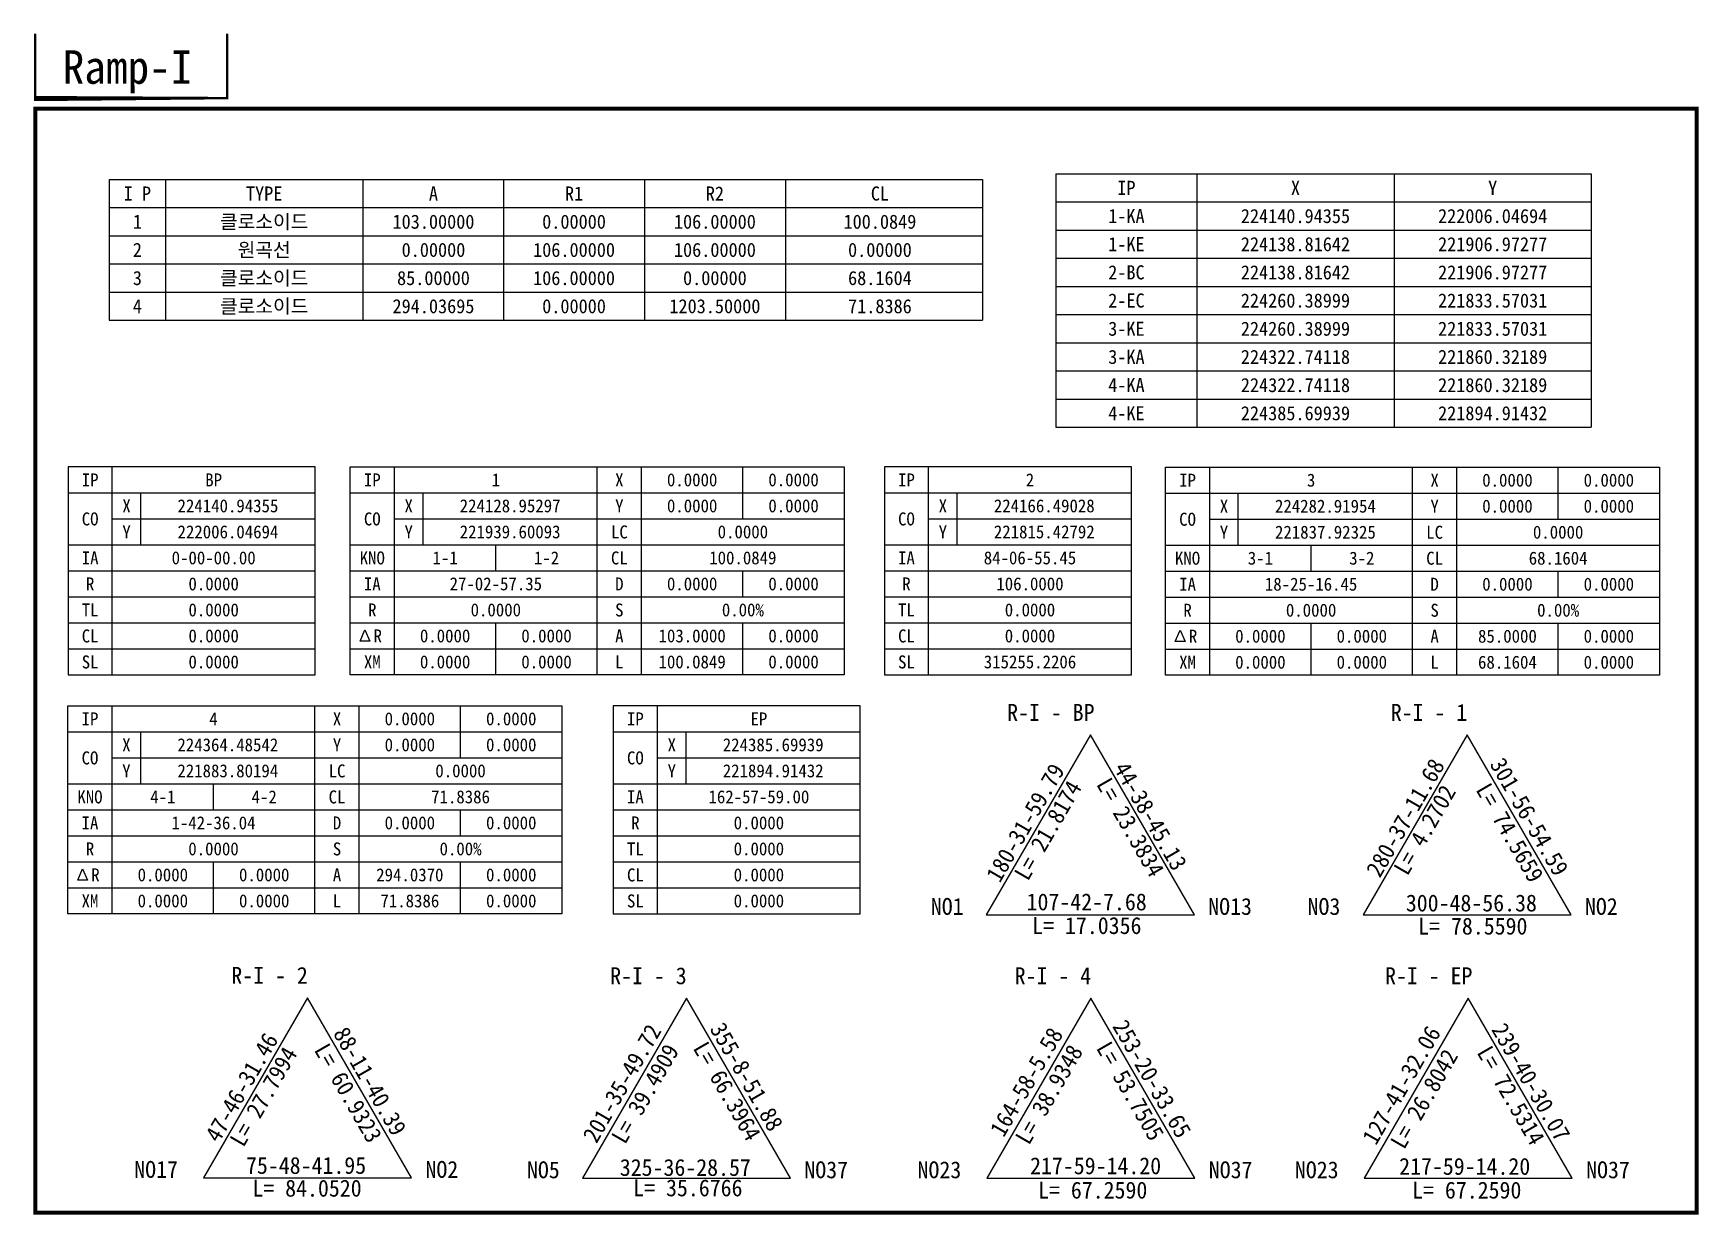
# Model space of a CAD drawing. Header units: metres. Extents: x 221037 to 222463, y 221326 to 222234.
# Drawn here: x 221037 to 221677, y 221780 to 222234 of the extents above; entities that cross this region are included whole.
import ezdxf
from ezdxf.enums import TextEntityAlignment as Align

# ---------------------------------------------------------------- set-up
doc = ezdxf.new("R2010")
doc.units = ezdxf.units.M
for name, color, linetype in [('CA-ALGN-TBSM', 2, 'Continuous'), ('CA-TABL-LIN1', 4, 'Continuous'), ('CA-TABL-LIN2', 1, 'Continuous'), ('CA-TABL-TEX2', 3, 'Continuous'), ('CV-SURV-LINE', 2, 'Continuous'), ('CV-SURV-TEXT', 3, 'Continuous'), ('CZ-LIN1', 7, 'Continuous'), ('CZ-TEX1', 6, 'Continuous')]:
    doc.layers.add(name, color=color, linetype=linetype)
doc.styles.add('GHS', font='DotumChe.ttf')
doc.styles.add('GTXT', font='DotumChe.ttf')
doc.styles.add('Han_Romanstyle', font='DotumChe.ttf')
doc.styles.add('돋움체', font='DotumChe.ttf')

# ---------------------------------------------------------------- blocks, each defined once
blk = doc.blocks.new('CACTCRV')
at = {"layer": 'CA-TABL-LIN1'}
blk.add_line((-15.25, -20), (-15.25, 20), dxfattribs=at)
blk.add_lwpolyline([(-23.75, -20), (23.75, -20), (23.75, 20), (-23.75, 20)], close=True, dxfattribs=at)
at = {"layer": 'CA-TABL-LIN2'}
for p, q in [((-23.75, 15), (23.75, 15)), ((-9.75, 5), (-9.75, 15)), ((-15.25, 10), (23.75, 10)), ((-23.75, 5), (23.75, 5)), ((-23.75, 0), (23.75, 0)), ((-23.75, -5), (23.75, -5)), ((-23.75, -10), (23.75, -10)), ((-23.75, -15), (23.75, -15))]:
    blk.add_line(p, q, dxfattribs=at)
at = {"layer": 'CA-TABL-TEX2', "style": 'GTXT'}
for s, p in [('IP', (-19.5, 17.5)), ('X', (-12.5, 12.5)), ('CO', (-19.5, 10)), ('Y', (-12.5, 7.5)), ('IA', (-19.5, 2.5)), ('R', (-19.5, -2.5)), ('TL', (-19.5, -7.5)), ('CL', (-19.5, -12.5)), ('SL', (-19.5, -17.5))]:
    blk.add_text(s, height=2.5, dxfattribs=at).set_placement(p, align=Align.MIDDLE_CENTER)
at = {"layer": 'CA-TABL-TEX2', "style": 'GTXT', "flags": 4}
for tag, p in [('IPNO', (4.249999359919457, 17.50000162638025)), ('COX', (7, 12.5)), ('COY', (7, 7.5)), ('IA', (4.25, 2.5)), ('R', (4.25, -2.5)), ('TL', (4.25, -7.5)), ('CL', (4.25, -12.5)), ('SL', (4.25, -17.5))]:
    blk.add_attdef(tag, text='', height=2.5, dxfattribs=at).set_placement(p, align=Align.MIDDLE)
blk = doc.blocks.new('CACTSPR')
at = {"layer": 'CA-TABL-LIN1'}
for p, q in [((0, -20), (0, 20)), ((8.5, -20), (8.5, 20))]:
    blk.add_line(p, q, dxfattribs=at)
blk.add_lwpolyline([(47.4999999999709, -20), (-47.5, -20), (-47.5, 20), (47.4999999999709, 20)], close=True, dxfattribs=at)
blk.add_lwpolyline([(-39, -20), (-39, 20)], dxfattribs=at)
at = {"layer": 'CA-TABL-LIN2'}
for p, q in [((28, 10), (28, 20)), ((-47.5, 15), (47.4999999999709, 15)), ((-33.5, 5), (-33.5, 15)), ((-39, 10), (47.5, 10)), ((-47.5, 5), (47.4999999999709, 5)), ((-19.5, 0), (-19.5, 5)), ((-47.5, 0), (47.4999999999709, 0)), ((28, -5), (28, 0)), ((-47.5, -5), (47.4999999999709, -5)), ((-47.5, -10), (47.4999999999709, -10)), ((-19.5, -20), (-19.5, -10)), ((28, -20), (28, -10)), ((-47.5, -15), (47.4999999999709, -15))]:
    blk.add_line(p, q, dxfattribs=at)
at = {"layer": 'CA-TABL-TEX2'}
blk.add_lwpolyline([(-44.67101316927119, -11.30628069797876), (-43.72807519867274, -13.49389222546324), (-45.61395113986964, -13.49389222546324)], close=True, dxfattribs=at)
at = {"layer": 'CA-TABL-TEX2', "style": 'GTXT'}
for s, p in [('IP', (-43.25, 17.5)), ('X', (4.25, 17.5)), ('X', (-36.25, 12.5)), ('Y', (4.25, 12.5)), ('CO', (-43.25, 10)), ('Y', (-36.25, 7.5)), ('LC', (4.25, 7.5)), ('KNO', (-43.25, 2.5)), ('CL', (4.25, 2.5)), ('IA', (-43.25, -2.5)), ('D', (4.25, -2.5)), ('R', (-43.25, -7.5)), ('S', (4.25, -7.5)), ('A', (4.25, -12.5)), ('XM', (-43.25, -17.5)), ('L', (4.25, -17.5))]:
    blk.add_text(s, height=2.5, dxfattribs=at).set_placement(p, align=Align.MIDDLE_CENTER)
blk.add_text('R', height=2.5, dxfattribs=at).set_placement((-42.19743679772364, -12.48919197084615), align=Align.MIDDLE)
at = {"layer": 'CA-TABL-TEX2', "style": 'GTXT', "flags": 4}
for tag, p in [('IPNO', (-19.50000064008054, 17.50000162638025)), ('X1', (18.25, 17.5)), ('X2', (37.75, 17.5)), ('COX', (-16.75, 12.5)), ('Y1', (18.25, 12.5)), ('Y2', (37.75, 12.5)), ('COY', (-16.75, 7.5)), ('LC', (28, 7.5)), ('KNO1', (-29.25000064008054, 2.500001626380254)), ('KNO2', (-9.750000640080543, 2.500001626380254)), ('CL', (28, 2.5)), ('IA', (-19.50000064008054, -2.499998373619746)), ('D1', (18.25, -2.5)), ('D2', (37.75, -2.5)), ('R', (-19.50000064008054, -7.499998373619746)), ('S', (28, -7.5)), ('DR1', (-29.25000064008054, -12.49999837361975)), ('DR2', (-9.750000640080543, -12.49999837361975)), ('A1', (18.25, -12.5)), ('A2', (37.75, -12.5)), ('XM1', (-29.25000064008054, -17.49999837361975)), ('XM2', (-9.750000640080543, -17.49999837361975)), ('SL1', (18.25, -17.5)), ('SL2', (37.75, -17.5))]:
    blk.add_attdef(tag, text='', height=2.5, dxfattribs=at).set_placement(p, align=Align.MIDDLE)

msp = doc.modelspace()

# ---------------------------------------------------------------- linework, layer by layer
at = {"layer": 'CA-TABL-LIN1', "linetype": 'Continuous'}
for p, q in [((221065.9109856467, 222177.9066419932), (221401.74431898, 222177.9066419932)), ((221065.9109856467, 222177.9066419932), (221065.9109856467, 222123.7399753265)), ((221087.5776523134, 222177.9066419932), (221087.5776523134, 222167.0733086599)), ((221163.4109856467, 222177.9066419932), (221163.4109856467, 222167.0733086599)), ((221217.5776523134, 222177.9066419932), (221217.5776523134, 222167.0733086599)), ((221217.5776523134, 222177.9066419932), (221217.5776523134, 222167.0733086598)), ((221271.7443189801, 222177.9066419932), (221271.7443189801, 222167.0733086599)), ((221325.9109856467, 222177.9066419932), (221325.9109856467, 222167.0733086599)), ((221401.74431898, 222177.9066419932), (221401.74431898, 222167.0733086599)), ((221429.9918378859, 222180.0874957758), (221635.8251712192, 222180.0874957758)), ((221429.9918378859, 222180.0874957758), (221429.9918378859, 222082.5874957757)), ((221484.1585045526, 222180.0874957758), (221484.1585045526, 222169.2541624425)), ((221559.9918378859, 222180.0874957758), (221559.9918378859, 222169.2541624425)), ((221635.8251712192, 222180.0874957758), (221635.8251712192, 222169.2541624425)), ((221429.9918378859, 222169.2541624425), (221484.1585045526, 222169.2541624425)), ((221484.1585045526, 222169.2541624425), (221559.9918378859, 222169.2541624425)), ((221484.1585045526, 222169.2541624425), (221484.1585045526, 222158.4208291091)), ((221559.9918378859, 222169.2541624425), (221635.8251712192, 222169.2541624425)), ((221559.9918378859, 222169.2541624425), (221559.9918378859, 222158.4208291091)), ((221635.8251712192, 222169.2541624425), (221635.8251712192, 222158.4208291091)), ((221065.9109856467, 222167.0733086599), (221087.5776523134, 222167.0733086599)), ((221087.5776523134, 222167.0733086599), (221163.4109856467, 222167.0733086599)), ((221087.5776523134, 222167.0733086599), (221087.5776523134, 222156.2399753265)), ((221163.4109856467, 222167.0733086599), (221239.24431898, 222167.0733086599)), ((221163.4109856467, 222167.0733086599), (221163.4109856467, 222156.2399753265)), ((221217.5776523134, 222167.0733086599), (221271.7443189801, 222167.0733086599)), ((221217.5776523134, 222167.0733086599), (221217.5776523134, 222156.2399753265)), ((221271.7443189801, 222167.0733086599), (221325.9109856467, 222167.0733086599)), ((221271.7443189801, 222167.0733086599), (221271.7443189801, 222156.2399753265)), ((221325.9109856468, 222167.0733086599), (221401.74431898, 222167.0733086599)), ((221325.9109856467, 222167.0733086599), (221325.9109856467, 222156.2399753265)), ((221401.74431898, 222167.0733086599), (221401.74431898, 222156.2399753265)), ((221065.9109856467, 222156.2399753265), (221087.5776523134, 222156.2399753265)), ((221087.5776523134, 222156.2399753265), (221163.4109856467, 222156.2399753265)), ((221087.5776523134, 222156.2399753265), (221087.5776523134, 222145.4066419932)), ((221163.4109856467, 222156.2399753265), (221239.24431898, 222156.2399753265)), ((221163.4109856467, 222156.2399753265), (221163.4109856467, 222145.4066419932)), ((221217.5776523134, 222156.2399753265), (221271.7443189801, 222156.2399753265)), ((221217.5776523134, 222156.2399753265), (221217.5776523134, 222145.4066419932)), ((221271.7443189801, 222156.2399753265), (221325.9109856467, 222156.2399753265)), ((221271.7443189801, 222156.2399753265), (221271.7443189801, 222145.4066419932)), ((221325.9109856468, 222156.2399753265), (221401.74431898, 222156.2399753265)), ((221325.9109856467, 222156.2399753265), (221325.9109856467, 222145.4066419932)), ((221401.74431898, 222156.2399753265), (221401.74431898, 222145.4066419932)), ((221429.9918378859, 222158.4208291091), (221484.1585045526, 222158.4208291091)), ((221484.1585045526, 222158.4208291091), (221559.9918378859, 222158.4208291091)), ((221484.1585045526, 222158.4208291091), (221484.1585045526, 222147.5874957758)), ((221559.9918378859, 222158.4208291091), (221635.8251712192, 222158.4208291091)), ((221559.9918378859, 222158.4208291091), (221559.9918378859, 222147.5874957758)), ((221635.8251712192, 222158.4208291091), (221635.8251712192, 222147.5874957758)), ((221065.9109856467, 222145.4066419932), (221087.5776523134, 222145.4066419932)), ((221087.5776523134, 222145.4066419932), (221163.4109856467, 222145.4066419932)), ((221087.5776523134, 222145.4066419932), (221087.5776523134, 222134.5733086599)), ((221163.4109856467, 222145.4066419932), (221239.24431898, 222145.4066419932)), ((221163.4109856467, 222145.4066419932), (221163.4109856467, 222134.5733086599)), ((221217.5776523134, 222145.4066419932), (221271.7443189801, 222145.4066419932)), ((221217.5776523134, 222145.4066419932), (221217.5776523134, 222134.5733086599)), ((221271.7443189801, 222145.4066419932), (221325.9109856467, 222145.4066419932)), ((221271.7443189801, 222145.4066419932), (221271.7443189801, 222134.5733086599)), ((221325.9109856467, 222145.4066419932), (221401.74431898, 222145.4066419932)), ((221325.9109856467, 222145.4066419932), (221325.9109856467, 222134.5733086599)), ((221401.74431898, 222145.4066419932), (221401.74431898, 222134.5733086599)), ((221429.9918378859, 222147.5874957758), (221484.1585045526, 222147.5874957758)), ((221484.1585045526, 222147.5874957758), (221559.9918378859, 222147.5874957758)), ((221484.1585045526, 222147.5874957758), (221484.1585045526, 222125.9208291091)), ((221559.9918378859, 222147.5874957758), (221635.8251712192, 222147.5874957758)), ((221559.9918378859, 222147.5874957758), (221559.9918378859, 222125.9208291092)), ((221635.8251712192, 222147.5874957758), (221635.8251712192, 222125.9208291091)), ((221429.991837886, 222136.7541624425), (221484.1585045526, 222136.7541624425)), ((221484.1585045526, 222136.7541624425), (221559.991837886, 222136.7541624425)), ((221559.991837886, 222136.7541624425), (221635.8251712192, 222136.7541624425)), ((221065.9109856467, 222134.5733086599), (221087.5776523134, 222134.5733086599)), ((221087.5776523134, 222134.5733086599), (221163.4109856467, 222134.5733086599)), ((221087.5776523134, 222134.5733086599), (221087.5776523134, 222123.7399753265)), ((221163.4109856467, 222134.5733086599), (221239.24431898, 222134.5733086599)), ((221163.4109856467, 222134.5733086599), (221163.4109856467, 222123.7399753265)), ((221217.5776523134, 222134.5733086599), (221271.7443189801, 222134.5733086599)), ((221217.5776523134, 222134.5733086599), (221217.5776523134, 222123.7399753265)), ((221271.7443189801, 222134.5733086599), (221325.9109856467, 222134.5733086599)), ((221271.7443189801, 222134.5733086599), (221271.7443189801, 222123.7399753265)), ((221325.9109856467, 222134.5733086599), (221401.74431898, 222134.5733086599)), ((221325.9109856467, 222134.5733086599), (221325.9109856467, 222123.7399753265)), ((221401.74431898, 222134.5733086599), (221401.74431898, 222123.7399753265)), ((221065.9109856467, 222123.7399753265), (221087.5776523134, 222123.7399753265)), ((221087.5776523134, 222123.7399753265), (221163.4109856467, 222123.7399753265)), ((221163.4109856467, 222123.7399753265), (221239.24431898, 222123.7399753265)), ((221217.5776523134, 222123.7399753265), (221271.7443189801, 222123.7399753265)), ((221271.7443189801, 222123.7399753265), (221325.9109856467, 222123.7399753265)), ((221325.9109856468, 222123.7399753266), (221401.74431898, 222123.7399753265)), ((221429.991837886, 222125.9208291091), (221484.1585045526, 222125.9208291091)), ((221484.1585045526, 222125.9208291091), (221559.991837886, 222125.9208291091)), ((221484.1585045526, 222125.9208291091), (221484.1585045526, 222115.0874957758)), ((221559.991837886, 222125.9208291091), (221635.8251712193, 222125.9208291091)), ((221559.991837886, 222125.9208291091), (221559.991837886, 222115.0874957758)), ((221635.8251712193, 222125.9208291091), (221635.8251712193, 222115.0874957758)), ((221429.991837886, 222115.0874957758), (221484.1585045526, 222115.0874957758)), ((221484.1585045526, 222115.0874957758), (221559.991837886, 222115.0874957758)), ((221484.1585045526, 222115.0874957758), (221484.1585045526, 222104.2541624425)), ((221559.991837886, 222115.0874957758), (221635.8251712193, 222115.0874957758)), ((221559.991837886, 222115.0874957758), (221559.991837886, 222104.2541624425)), ((221635.8251712193, 222115.0874957758), (221635.8251712193, 222104.2541624425)), ((221429.991837886, 222104.2541624425), (221484.1585045526, 222104.2541624425)), ((221484.1585045526, 222104.2541624425), (221559.991837886, 222104.2541624425)), ((221484.1585045526, 222104.2541624425), (221484.1585045526, 222093.4208291091)), ((221559.991837886, 222104.2541624425), (221635.8251712193, 222104.2541624425)), ((221559.991837886, 222104.2541624425), (221559.991837886, 222093.4208291091)), ((221635.8251712193, 222104.2541624425), (221635.8251712193, 222093.4208291091)), ((221429.991837886, 222093.4208291091), (221484.1585045526, 222093.4208291091)), ((221484.1585045526, 222093.4208291091), (221484.1585045526, 222082.5874957758)), ((221484.1585045526, 222093.4208291091), (221559.991837886, 222093.4208291091)), ((221559.991837886, 222093.4208291091), (221559.9918378859, 222082.5874957758)), ((221559.991837886, 222093.4208291091), (221635.8251712193, 222093.4208291091)), ((221635.8251712192, 222093.4208291091), (221635.8251712192, 222082.5874957758)), ((221429.9918378859, 222082.5874957758), (221484.1585045526, 222082.5874957758)), ((221484.1585045526, 222082.5874957758), (221559.9918378859, 222082.5874957758)), ((221559.9918378859, 222082.5874957758), (221635.8251712192, 222082.5874957758))]:
    msp.add_line(p, q, dxfattribs=at)
at = {"layer": 'CV-SURV-LINE'}
for points in [[(221443.2010730761, 221964.3806026081), (221403.2012330761, 221895.0968797441), (221483.2009130761, 221895.0968797441)], [(221588.0674381246, 221964.3806026081), (221548.0675981246, 221895.0968797441), (221628.0672781246, 221895.0968797441)], [(221142.1972247045, 221863.256374037), (221102.1973847045, 221793.972651173), (221182.1970647045, 221793.972651173)], [(221287.8932943665, 221863.1065353876), (221247.8934543665, 221793.8228125236), (221327.8931343664, 221793.8228125236)], [(221443.4205255418, 221863.1065353876), (221403.4206855418, 221793.8228125236), (221483.4203655418, 221793.8228125236)], [(221588.5259832515, 221863.1065353876), (221548.5261432515, 221793.8228125236), (221628.5258232515, 221793.8228125236)]]:
    msp.add_lwpolyline(points, close=True, dxfattribs=at)
at = {"layer": 'CZ-LIN1'}
for points, const_width in [([(221111.3045521436, 222209.1786112942), (221111.3045521433, 222233.6407493894), (221037.4683621112, 222233.6407493882), (221037.4683621116, 222209.1786112931)], 0.8999999999999999), ([(221037.4683621116, 222205.1096248507), (221676.3873962418, 222205.1096248507), (221676.3873962418, 221780.5652678493), (221037.4683621116, 221780.5652678493)], 1.5)]:
    msp.add_lwpolyline(points, close=True, dxfattribs=dict(at, const_width=const_width))

# ---------------------------------------------------------------- block references
at = {"layer": 'CA-ALGN-TBSM'}
ref = msp.add_blockref('CACTCRV', (221097.5749884438, 222027.3547699518), dxfattribs=dict(at, xscale=2, yscale=2, zscale=2))
ref.add_attrib('IPNO', 'BP', dxfattribs={"layer": 'CA-TABL-TEX2', "height": 5, "style": 'GTXT'}).set_placement((221106.0749871636, 222062.3547732045), align=Align.MIDDLE)
ref.add_attrib('COX', '224140.94355', dxfattribs={"layer": 'CA-TABL-TEX2', "height": 5, "style": 'GTXT'}).set_placement((221111.5749884438, 222052.3547699518), align=Align.MIDDLE)
ref.add_attrib('COY', '222006.04694', dxfattribs={"layer": 'CA-TABL-TEX2', "height": 5, "style": 'GTXT'}).set_placement((221111.5749884438, 222042.3547699518), align=Align.MIDDLE)
ref.add_attrib('IA', '0-00-00.00', dxfattribs={"layer": 'CA-TABL-TEX2', "height": 5, "style": 'GTXT'}).set_placement((221106.0749884438, 222032.3547699518), align=Align.MIDDLE)
ref.add_attrib('R', '0.0000', dxfattribs={"layer": 'CA-TABL-TEX2', "height": 5, "style": 'GTXT'}).set_placement((221106.0749884438, 222022.3547699518), align=Align.MIDDLE)
ref.add_attrib('TL', '0.0000', dxfattribs={"layer": 'CA-TABL-TEX2', "height": 5, "style": 'GTXT'}).set_placement((221106.0749884438, 222012.3547699518), align=Align.MIDDLE)
ref.add_attrib('CL', '0.0000', dxfattribs={"layer": 'CA-TABL-TEX2', "height": 5, "style": 'GTXT'}).set_placement((221106.0749884438, 222002.3547699518), align=Align.MIDDLE)
ref.add_attrib('SL', '0.0000', dxfattribs={"layer": 'CA-TABL-TEX2', "height": 5, "style": 'GTXT'}).set_placement((221106.0749884438, 221992.3547699518), align=Align.MIDDLE)
ref = msp.add_blockref('CACTSPR', (221253.577722635, 222027.3547699518), dxfattribs=dict(at, xscale=2, yscale=2, zscale=2))
ref.add_attrib('IPNO', '1', dxfattribs={"layer": 'CA-TABL-TEX2', "height": 5, "style": 'GTXT'}).set_placement((221214.5777213548, 222062.3547732045), align=Align.MIDDLE)
ref.add_attrib('COX', '224128.95297', dxfattribs={"layer": 'CA-TABL-TEX2', "height": 5, "style": 'GTXT'}).set_placement((221220.077722635, 222052.3547699518), align=Align.MIDDLE)
ref.add_attrib('COY', '221939.60093', dxfattribs={"layer": 'CA-TABL-TEX2', "height": 5, "style": 'GTXT'}).set_placement((221220.077722635, 222042.3547699518), align=Align.MIDDLE)
ref.add_attrib('KNO1', '1-1', dxfattribs={"layer": 'CA-TABL-TEX2', "height": 5, "style": 'GTXT'}).set_placement((221195.0777213548, 222032.3547732045), align=Align.MIDDLE)
ref.add_attrib('KNO2', '1-2', dxfattribs={"layer": 'CA-TABL-TEX2', "height": 5, "style": 'GTXT'}).set_placement((221234.0777213548, 222032.3547732045), align=Align.MIDDLE)
ref.add_attrib('IA', '27-02-57.35', dxfattribs={"layer": 'CA-TABL-TEX2', "height": 5, "style": 'GTXT'}).set_placement((221214.5777213548, 222022.3547732045), align=Align.MIDDLE)
ref.add_attrib('R', '0.0000', dxfattribs={"layer": 'CA-TABL-TEX2', "height": 5, "style": 'GTXT'}).set_placement((221214.5777213548, 222012.3547732045), align=Align.MIDDLE)
ref.add_attrib('DR1', '0.0000', dxfattribs={"layer": 'CA-TABL-TEX2', "height": 5, "style": 'GTXT'}).set_placement((221195.0777213548, 222002.3547732045), align=Align.MIDDLE)
ref.add_attrib('DR2', '0.0000', dxfattribs={"layer": 'CA-TABL-TEX2', "height": 5, "style": 'GTXT'}).set_placement((221234.0777213548, 222002.3547732045), align=Align.MIDDLE)
ref.add_attrib('XM1', '0.0000', dxfattribs={"layer": 'CA-TABL-TEX2', "height": 5, "style": 'GTXT'}).set_placement((221195.0777213548, 221992.3547732045), align=Align.MIDDLE)
ref.add_attrib('XM2', '0.0000', dxfattribs={"layer": 'CA-TABL-TEX2', "height": 5, "style": 'GTXT'}).set_placement((221234.0777213548, 221992.3547732045), align=Align.MIDDLE)
ref.add_attrib('X1', '0.0000', dxfattribs={"layer": 'CA-TABL-TEX2', "height": 5, "style": 'GTXT'}).set_placement((221290.077722635, 222062.3547699518), align=Align.MIDDLE)
ref.add_attrib('X2', '0.0000', dxfattribs={"layer": 'CA-TABL-TEX2', "height": 5, "style": 'GTXT'}).set_placement((221329.077722635, 222062.3547699518), align=Align.MIDDLE)
ref.add_attrib('Y1', '0.0000', dxfattribs={"layer": 'CA-TABL-TEX2', "height": 5, "style": 'GTXT'}).set_placement((221290.077722635, 222052.3547699518), align=Align.MIDDLE)
ref.add_attrib('Y2', '0.0000', dxfattribs={"layer": 'CA-TABL-TEX2', "height": 5, "style": 'GTXT'}).set_placement((221329.077722635, 222052.3547699518), align=Align.MIDDLE)
ref.add_attrib('LC', '0.0000', dxfattribs={"layer": 'CA-TABL-TEX2', "height": 5, "style": 'GTXT'}).set_placement((221309.577722635, 222042.3547699518), align=Align.MIDDLE)
ref.add_attrib('CL', '100.0849', dxfattribs={"layer": 'CA-TABL-TEX2', "height": 5, "style": 'GTXT'}).set_placement((221309.577722635, 222032.3547699518), align=Align.MIDDLE)
ref.add_attrib('D1', '0.0000', dxfattribs={"layer": 'CA-TABL-TEX2', "height": 5, "style": 'GTXT'}).set_placement((221290.077722635, 222022.3547699518), align=Align.MIDDLE)
ref.add_attrib('D2', '0.0000', dxfattribs={"layer": 'CA-TABL-TEX2', "height": 5, "style": 'GTXT'}).set_placement((221329.077722635, 222022.3547699518), align=Align.MIDDLE)
ref.add_attrib('S', '0.00%', dxfattribs={"layer": 'CA-TABL-TEX2', "height": 5, "style": 'GTXT'}).set_placement((221309.577722635, 222012.3547699518), align=Align.MIDDLE)
ref.add_attrib('A1', '103.0000', dxfattribs={"layer": 'CA-TABL-TEX2', "height": 5, "style": 'GTXT'}).set_placement((221290.077722635, 222002.3547699518), align=Align.MIDDLE)
ref.add_attrib('A2', '0.0000', dxfattribs={"layer": 'CA-TABL-TEX2', "height": 5, "style": 'GTXT'}).set_placement((221329.077722635, 222002.3547699518), align=Align.MIDDLE)
ref.add_attrib('SL1', '100.0849', dxfattribs={"layer": 'CA-TABL-TEX2', "height": 5, "style": 'GTXT'}).set_placement((221290.077722635, 221992.3547699518), align=Align.MIDDLE)
ref.add_attrib('SL2', '0.0000', dxfattribs={"layer": 'CA-TABL-TEX2', "height": 5, "style": 'GTXT'}).set_placement((221329.077722635, 221992.3547699518), align=Align.MIDDLE)
ref = msp.add_blockref('CACTCRV', (221411.4851766654, 222027.3547699518), dxfattribs=dict(at, xscale=2, yscale=2, zscale=2))
ref.add_attrib('IPNO', '2', dxfattribs={"layer": 'CA-TABL-TEX2', "height": 5, "style": 'GTXT'}).set_placement((221419.9851753852, 222062.3547732045), align=Align.MIDDLE)
ref.add_attrib('COX', '224166.49028', dxfattribs={"layer": 'CA-TABL-TEX2', "height": 5, "style": 'GTXT'}).set_placement((221425.4851766654, 222052.3547699518), align=Align.MIDDLE)
ref.add_attrib('COY', '221815.42792', dxfattribs={"layer": 'CA-TABL-TEX2', "height": 5, "style": 'GTXT'}).set_placement((221425.4851766654, 222042.3547699518), align=Align.MIDDLE)
ref.add_attrib('IA', '84-06-55.45', dxfattribs={"layer": 'CA-TABL-TEX2', "height": 5, "style": 'GTXT'}).set_placement((221419.9851766654, 222032.3547699518), align=Align.MIDDLE)
ref.add_attrib('R', '106.0000', dxfattribs={"layer": 'CA-TABL-TEX2', "height": 5, "style": 'GTXT'}).set_placement((221419.9851766654, 222022.3547699518), align=Align.MIDDLE)
ref.add_attrib('TL', '0.0000', dxfattribs={"layer": 'CA-TABL-TEX2', "height": 5, "style": 'GTXT'}).set_placement((221419.9851766654, 222012.3547699518), align=Align.MIDDLE)
ref.add_attrib('CL', '0.0000', dxfattribs={"layer": 'CA-TABL-TEX2', "height": 5, "style": 'GTXT'}).set_placement((221419.9851766654, 222002.3547699518), align=Align.MIDDLE)
ref.add_attrib('SL', '315255.2206', dxfattribs={"layer": 'CA-TABL-TEX2', "height": 5, "style": 'GTXT'}).set_placement((221419.9851766654, 221992.3547699518), align=Align.MIDDLE)
ref = msp.add_blockref('CACTSPR', (221567.0907282205, 222027.2364897969), dxfattribs=dict(at, xscale=2, yscale=2, zscale=2))
ref.add_attrib('IPNO', '3', dxfattribs={"layer": 'CA-TABL-TEX2', "height": 5, "style": 'GTXT'}).set_placement((221528.0907269404, 222062.2364930496), align=Align.MIDDLE)
ref.add_attrib('COX', '224282.91954', dxfattribs={"layer": 'CA-TABL-TEX2', "height": 5, "style": 'GTXT'}).set_placement((221533.5907282205, 222052.2364897969), align=Align.MIDDLE)
ref.add_attrib('COY', '221837.92325', dxfattribs={"layer": 'CA-TABL-TEX2', "height": 5, "style": 'GTXT'}).set_placement((221533.5907282205, 222042.2364897969), align=Align.MIDDLE)
ref.add_attrib('KNO1', '3-1', dxfattribs={"layer": 'CA-TABL-TEX2', "height": 5, "style": 'GTXT'}).set_placement((221508.5907269404, 222032.2364930496), align=Align.MIDDLE)
ref.add_attrib('KNO2', '3-2', dxfattribs={"layer": 'CA-TABL-TEX2', "height": 5, "style": 'GTXT'}).set_placement((221547.5907269404, 222032.2364930496), align=Align.MIDDLE)
ref.add_attrib('IA', '18-25-16.45', dxfattribs={"layer": 'CA-TABL-TEX2', "height": 5, "style": 'GTXT'}).set_placement((221528.0907269404, 222022.2364930496), align=Align.MIDDLE)
ref.add_attrib('R', '0.0000', dxfattribs={"layer": 'CA-TABL-TEX2', "height": 5, "style": 'GTXT'}).set_placement((221528.0907269404, 222012.2364930496), align=Align.MIDDLE)
ref.add_attrib('DR1', '0.0000', dxfattribs={"layer": 'CA-TABL-TEX2', "height": 5, "style": 'GTXT'}).set_placement((221508.5907269404, 222002.2364930496), align=Align.MIDDLE)
ref.add_attrib('DR2', '0.0000', dxfattribs={"layer": 'CA-TABL-TEX2', "height": 5, "style": 'GTXT'}).set_placement((221547.5907269404, 222002.2364930496), align=Align.MIDDLE)
ref.add_attrib('XM1', '0.0000', dxfattribs={"layer": 'CA-TABL-TEX2', "height": 5, "style": 'GTXT'}).set_placement((221508.5907269404, 221992.2364930496), align=Align.MIDDLE)
ref.add_attrib('XM2', '0.0000', dxfattribs={"layer": 'CA-TABL-TEX2', "height": 5, "style": 'GTXT'}).set_placement((221547.5907269404, 221992.2364930496), align=Align.MIDDLE)
ref.add_attrib('X1', '0.0000', dxfattribs={"layer": 'CA-TABL-TEX2', "height": 5, "style": 'GTXT'}).set_placement((221603.5907282205, 222062.2364897969), align=Align.MIDDLE)
ref.add_attrib('X2', '0.0000', dxfattribs={"layer": 'CA-TABL-TEX2', "height": 5, "style": 'GTXT'}).set_placement((221642.5907282205, 222062.2364897969), align=Align.MIDDLE)
ref.add_attrib('Y1', '0.0000', dxfattribs={"layer": 'CA-TABL-TEX2', "height": 5, "style": 'GTXT'}).set_placement((221603.5907282205, 222052.2364897969), align=Align.MIDDLE)
ref.add_attrib('Y2', '0.0000', dxfattribs={"layer": 'CA-TABL-TEX2', "height": 5, "style": 'GTXT'}).set_placement((221642.5907282205, 222052.2364897969), align=Align.MIDDLE)
ref.add_attrib('LC', '0.0000', dxfattribs={"layer": 'CA-TABL-TEX2', "height": 5, "style": 'GTXT'}).set_placement((221623.0907282205, 222042.2364897969), align=Align.MIDDLE)
ref.add_attrib('CL', '68.1604', dxfattribs={"layer": 'CA-TABL-TEX2', "height": 5, "style": 'GTXT'}).set_placement((221623.0907282205, 222032.2364897969), align=Align.MIDDLE)
ref.add_attrib('D1', '0.0000', dxfattribs={"layer": 'CA-TABL-TEX2', "height": 5, "style": 'GTXT'}).set_placement((221603.5907282205, 222022.2364897969), align=Align.MIDDLE)
ref.add_attrib('D2', '0.0000', dxfattribs={"layer": 'CA-TABL-TEX2', "height": 5, "style": 'GTXT'}).set_placement((221642.5907282205, 222022.2364897969), align=Align.MIDDLE)
ref.add_attrib('S', '0.00%', dxfattribs={"layer": 'CA-TABL-TEX2', "height": 5, "style": 'GTXT'}).set_placement((221623.0907282205, 222012.2364897969), align=Align.MIDDLE)
ref.add_attrib('A1', '85.0000', dxfattribs={"layer": 'CA-TABL-TEX2', "height": 5, "style": 'GTXT'}).set_placement((221603.5907282205, 222002.2364897969), align=Align.MIDDLE)
ref.add_attrib('A2', '0.0000', dxfattribs={"layer": 'CA-TABL-TEX2', "height": 5, "style": 'GTXT'}).set_placement((221642.5907282205, 222002.2364897969), align=Align.MIDDLE)
ref.add_attrib('SL1', '68.1604', dxfattribs={"layer": 'CA-TABL-TEX2', "height": 5, "style": 'GTXT'}).set_placement((221603.5907282205, 221992.2364897969), align=Align.MIDDLE)
ref.add_attrib('SL2', '0.0000', dxfattribs={"layer": 'CA-TABL-TEX2', "height": 5, "style": 'GTXT'}).set_placement((221642.5907282205, 221992.2364897969), align=Align.MIDDLE)
ref = msp.add_blockref('CACTSPR', (221145.0167873082, 221935.4618567525), dxfattribs=dict(at, xscale=2, yscale=2, zscale=2))
ref.add_attrib('IPNO', '4', dxfattribs={"layer": 'CA-TABL-TEX2', "height": 5, "style": 'GTXT'}).set_placement((221106.016786028, 221970.4618600053), align=Align.MIDDLE)
ref.add_attrib('COX', '224364.48542', dxfattribs={"layer": 'CA-TABL-TEX2', "height": 5, "style": 'GTXT'}).set_placement((221111.5167873082, 221960.4618567525), align=Align.MIDDLE)
ref.add_attrib('COY', '221883.80194', dxfattribs={"layer": 'CA-TABL-TEX2', "height": 5, "style": 'GTXT'}).set_placement((221111.5167873082, 221950.4618567525), align=Align.MIDDLE)
ref.add_attrib('KNO1', '4-1', dxfattribs={"layer": 'CA-TABL-TEX2', "height": 5, "style": 'GTXT'}).set_placement((221086.516786028, 221940.4618600053), align=Align.MIDDLE)
ref.add_attrib('KNO2', '4-2', dxfattribs={"layer": 'CA-TABL-TEX2', "height": 5, "style": 'GTXT'}).set_placement((221125.516786028, 221940.4618600053), align=Align.MIDDLE)
ref.add_attrib('IA', '1-42-36.04', dxfattribs={"layer": 'CA-TABL-TEX2', "height": 5, "style": 'GTXT'}).set_placement((221106.016786028, 221930.4618600053), align=Align.MIDDLE)
ref.add_attrib('R', '0.0000', dxfattribs={"layer": 'CA-TABL-TEX2', "height": 5, "style": 'GTXT'}).set_placement((221106.016786028, 221920.4618600053), align=Align.MIDDLE)
ref.add_attrib('DR1', '0.0000', dxfattribs={"layer": 'CA-TABL-TEX2', "height": 5, "style": 'GTXT'}).set_placement((221086.516786028, 221910.4618600053), align=Align.MIDDLE)
ref.add_attrib('DR2', '0.0000', dxfattribs={"layer": 'CA-TABL-TEX2', "height": 5, "style": 'GTXT'}).set_placement((221125.516786028, 221910.4618600053), align=Align.MIDDLE)
ref.add_attrib('XM1', '0.0000', dxfattribs={"layer": 'CA-TABL-TEX2', "height": 5, "style": 'GTXT'}).set_placement((221086.516786028, 221900.4618600053), align=Align.MIDDLE)
ref.add_attrib('XM2', '0.0000', dxfattribs={"layer": 'CA-TABL-TEX2', "height": 5, "style": 'GTXT'}).set_placement((221125.516786028, 221900.4618600053), align=Align.MIDDLE)
ref.add_attrib('X1', '0.0000', dxfattribs={"layer": 'CA-TABL-TEX2', "height": 5, "style": 'GTXT'}).set_placement((221181.5167873082, 221970.4618567525), align=Align.MIDDLE)
ref.add_attrib('X2', '0.0000', dxfattribs={"layer": 'CA-TABL-TEX2', "height": 5, "style": 'GTXT'}).set_placement((221220.5167873082, 221970.4618567525), align=Align.MIDDLE)
ref.add_attrib('Y1', '0.0000', dxfattribs={"layer": 'CA-TABL-TEX2', "height": 5, "style": 'GTXT'}).set_placement((221181.5167873082, 221960.4618567525), align=Align.MIDDLE)
ref.add_attrib('Y2', '0.0000', dxfattribs={"layer": 'CA-TABL-TEX2', "height": 5, "style": 'GTXT'}).set_placement((221220.5167873082, 221960.4618567525), align=Align.MIDDLE)
ref.add_attrib('LC', '0.0000', dxfattribs={"layer": 'CA-TABL-TEX2', "height": 5, "style": 'GTXT'}).set_placement((221201.0167873082, 221950.4618567525), align=Align.MIDDLE)
ref.add_attrib('CL', '71.8386', dxfattribs={"layer": 'CA-TABL-TEX2', "height": 5, "style": 'GTXT'}).set_placement((221201.0167873082, 221940.4618567525), align=Align.MIDDLE)
ref.add_attrib('D1', '0.0000', dxfattribs={"layer": 'CA-TABL-TEX2', "height": 5, "style": 'GTXT'}).set_placement((221181.5167873082, 221930.4618567525), align=Align.MIDDLE)
ref.add_attrib('D2', '0.0000', dxfattribs={"layer": 'CA-TABL-TEX2', "height": 5, "style": 'GTXT'}).set_placement((221220.5167873082, 221930.4618567525), align=Align.MIDDLE)
ref.add_attrib('S', '0.00%', dxfattribs={"layer": 'CA-TABL-TEX2', "height": 5, "style": 'GTXT'}).set_placement((221201.0167873082, 221920.4618567525), align=Align.MIDDLE)
ref.add_attrib('A1', '294.0370', dxfattribs={"layer": 'CA-TABL-TEX2', "height": 5, "style": 'GTXT'}).set_placement((221181.5167873082, 221910.4618567525), align=Align.MIDDLE)
ref.add_attrib('A2', '0.0000', dxfattribs={"layer": 'CA-TABL-TEX2', "height": 5, "style": 'GTXT'}).set_placement((221220.5167873082, 221910.4618567525), align=Align.MIDDLE)
ref.add_attrib('SL1', '71.8386', dxfattribs={"layer": 'CA-TABL-TEX2', "height": 5, "style": 'GTXT'}).set_placement((221181.5167873082, 221900.4618567525), align=Align.MIDDLE)
ref.add_attrib('SL2', '0.0000', dxfattribs={"layer": 'CA-TABL-TEX2', "height": 5, "style": 'GTXT'}).set_placement((221220.5167873082, 221900.4618567525), align=Align.MIDDLE)
ref = msp.add_blockref('CACTCRV', (221307.2433828319, 221935.4618567525), dxfattribs=dict(at, xscale=2, yscale=2, zscale=2))
ref.add_attrib('IPNO', 'EP', dxfattribs={"layer": 'CA-TABL-TEX2', "height": 5, "style": 'GTXT'}).set_placement((221315.7433815517, 221970.4618600053), align=Align.MIDDLE)
ref.add_attrib('COX', '224385.69939', dxfattribs={"layer": 'CA-TABL-TEX2', "height": 5, "style": 'GTXT'}).set_placement((221321.2433828319, 221960.4618567525), align=Align.MIDDLE)
ref.add_attrib('COY', '221894.91432', dxfattribs={"layer": 'CA-TABL-TEX2', "height": 5, "style": 'GTXT'}).set_placement((221321.2433828319, 221950.4618567525), align=Align.MIDDLE)
ref.add_attrib('IA', '162-57-59.00', dxfattribs={"layer": 'CA-TABL-TEX2', "height": 5, "style": 'GTXT'}).set_placement((221315.7433828319, 221940.4618567525), align=Align.MIDDLE)
ref.add_attrib('R', '0.0000', dxfattribs={"layer": 'CA-TABL-TEX2', "height": 5, "style": 'GTXT'}).set_placement((221315.7433828319, 221930.4618567525), align=Align.MIDDLE)
ref.add_attrib('TL', '0.0000', dxfattribs={"layer": 'CA-TABL-TEX2', "height": 5, "style": 'GTXT'}).set_placement((221315.7433828319, 221920.4618567525), align=Align.MIDDLE)
ref.add_attrib('CL', '0.0000', dxfattribs={"layer": 'CA-TABL-TEX2', "height": 5, "style": 'GTXT'}).set_placement((221315.7433828319, 221910.4618567525), align=Align.MIDDLE)
ref.add_attrib('SL', '0.0000', dxfattribs={"layer": 'CA-TABL-TEX2', "height": 5, "style": 'GTXT'}).set_placement((221315.7433828319, 221900.4618567525), align=Align.MIDDLE)

# ---------------------------------------------------------------- texts
at = {"layer": 'CA-TABL-TEX2', "lineweight": 0, "style": 'GHS'}
for s, p in [('I P', (221076.74431898, 222169.7816419932)), ('TYPE', (221125.49431898, 222169.7816419932)), ('A', (221190.6015523399, 222169.7816419932)), ('R1', (221244.6609856467, 222169.7816419932)), ('R2', (221298.8276523134, 222169.7816419932)), ('CL', (221362.2847183076, 222169.7816419932)), ('IP', (221457.0751712192, 222171.9624957758)), ('X', (221522.0751712192, 222171.9624957758)), ('Y', (221597.9085045526, 222171.9624957758)), ('1', (221076.74431898, 222158.9483086599)), ('클로소이드', (221125.49431898, 222158.9483086599)), ('103.00000', (221190.6015523399, 222158.9483086599)), ('0.00000', (221244.6609856467, 222158.9483086598)), ('106.00000', (221298.8276523134, 222158.9483086599)), ('100.0849', (221362.2847183076, 222158.9483086599)), ('1-KA', (221457.0751712192, 222161.1291624425)), ('224140.94355', (221522.0751712192, 222161.1291624425)), ('222006.04694', (221597.9085045526, 222161.1291624425)), ('1-KE', (221457.0751712192, 222150.2958291091)), ('224138.81642', (221522.0751712192, 222150.2958291091)), ('221906.97277', (221597.9085045526, 222150.2958291091)), ('2', (221076.74431898, 222148.1149753265)), ('원곡선', (221125.49431898, 222148.1149753265)), ('0.00000', (221190.6015523399, 222148.1149753265)), ('106.00000', (221244.6609856467, 222148.1149753265)), ('106.00000', (221298.8276523134, 222148.1149753265)), ('0.00000', (221362.2847183076, 222148.1149753265)), ('3', (221076.74431898, 222137.2816419932)), ('클로소이드', (221125.49431898, 222137.2816419932)), ('85.00000', (221190.6015523399, 222137.2816419932)), ('106.00000', (221244.6609856467, 222137.2816419932)), ('0.00000', (221298.8276523134, 222137.2816419932)), ('68.1604', (221362.2847183076, 222137.2816419932)), ('2-BC', (221457.0751712192, 222139.4624957758)), ('224138.81642', (221522.0751712192, 222139.4624957758)), ('221906.97277', (221597.9085045526, 222139.4624957758)), ('4', (221076.74431898, 222126.4483086599)), ('클로소이드', (221125.49431898, 222126.4483086599)), ('294.03695', (221190.6015523399, 222126.4483086599)), ('0.00000', (221244.6609856467, 222126.4483086599)), ('1203.50000', (221298.8276523134, 222126.4483086599)), ('71.8386', (221362.2847183076, 222126.4483086599)), ('2-EC', (221457.0751712193, 222128.6291624425)), ('224260.38999', (221522.0751712192, 222128.6291624425)), ('221833.57031', (221597.9085045526, 222128.6291624425)), ('3-KE', (221457.0751712193, 222117.7958291091)), ('224260.38999', (221522.0751712193, 222117.7958291091)), ('221833.57031', (221597.9085045526, 222117.7958291091)), ('3-KA', (221457.0751712192, 222106.9624957758)), ('224322.74118', (221522.0751712193, 222106.9624957758)), ('221860.32189', (221597.9085045526, 222106.9624957758)), ('4-KA', (221457.0751712193, 222096.1291624425)), ('224322.74118', (221522.0751712193, 222096.1291624425)), ('221860.32189', (221597.9085045526, 222096.1291624425)), ('4-KE', (221457.0751712193, 222085.2958291091)), ('224385.69939', (221522.0751712193, 222085.2958291091)), ('221894.91432', (221597.9085045526, 222085.2958291091))]:
    msp.add_text(s, height=5.416666666666666, dxfattribs=at).set_placement(p, align=Align.CENTER)
at = {"layer": 'CV-SURV-TEXT', "style": 'Han_Romanstyle'}
for s, p in [('R-I - BP', (221411.2012010761, 221969.7139146081)), ('R-I - 1', (221558.7342221246, 221969.7139146081)), ('NO1', (221381.8679850761, 221895.0968797441)), ('107-42-7.68', (221418.6776842661, 221896.8493850743)), ('NO13', (221488.5342250761, 221895.0968797441)), ('NO3', (221526.7343501246, 221895.0968797441)), ('300-48-56.38', (221564.5176214376, 221896.4302077441)), ('NO2', (221633.4005901246, 221895.0968797441)), ('L= 17.0356', (221420.8498660138, 221887.7434836313)), ('L= 78.5590', (221569.2814672012, 221887.5338982305)), ('R-I - 2', (221112.8640087045, 221868.589686037)), ('R-I - 3', (221258.5600783665, 221868.4398473876)), ('R-I - 4', (221414.0873095418, 221868.4398473876)), ('R-I - EP', (221556.5261112515, 221868.4398473876)), ('NO17', (221075.5308247045, 221793.972651173)), ('75-48-41.95', (221118.512701952, 221795.5155711025)), ('NO2', (221187.5303767045, 221793.972651173)), ('NO5', (221226.5602063664, 221793.8228125236)), ('325-36-28.57', (221262.2462879159, 221794.7369697222)), ('NO37', (221333.2264463664, 221793.8228125236)), ('NO23', (221376.7541255418, 221793.8228125236)), ('217-59-14.20', (221420.0216643689, 221795.3674103376)), ('NO37', (221488.7536775418, 221793.8228125236)), ('NO23', (221521.8595832515, 221793.8228125236)), ('217-59-14.20', (221561.9561576645, 221795.1561405236)), ('NO37', (221633.8591352515, 221793.8228125236)), ('L= 84.0520', (221120.969868704, 221786.7600756233)), ('L= 35.6766', (221267.4295790181, 221786.888593741)), ('L= 67.2590', (221423.1111139828, 221786.0200436884)), ('L= 67.2590', (221566.9481908508, 221786.0200436884))]:
    msp.add_text(s, height=6.499973999999999, dxfattribs=at).set_placement(p)
for s, rotation, p in [('180-31-59.79', 60.00070461449584, (221408.3842377693, 221907.1174810093)), ('44-38-45.13', 299.9992953855042, (221451.9893038129, 221951.4906632919)), ('280-37-11.68', 60.00070461449584, (221554.5089265237, 221909.0037757309)), ('301-56-54.59', 299.9992953855042, (221596.6084520905, 221953.0645316826)), ('L= 21.8174', 60.00070461449584, (221419.159889066, 221907.8082366365)), ('L= 23.3834', 299.9992953855042, (221445.3107916788, 221945.3638879234)), ('L= 4.2702', 60.00070461449584, (221565.1123492527, 221909.8012888862)), ('L= 74.5659', 299.9992953855042, (221591.2257331443, 221943.2680012724)), ('253-20-33.65', 299.9992953855042, (221451.501816387, 221852.28346871)), ('47-46-31.46', 60.00070461449584, (221108.0470391974, 221807.1479565563)), ('88-11-40.39', 299.9992953855042, (221151.8243214989, 221849.5280735316)), ('201-35-49.72', 60.00070461449584, (221253.2861817289, 221806.8913603787)), ('355-8-51.88', 299.9992953855042, (221296.6815127934, 221851.264523075)), ('164-58-5.58', 60.00070461449584, (221409.8592056408, 221809.2465418858)), ('127-41-32.06', 60.00070461449584, (221553.0296203992, 221806.1904486146)), ('239-40-30.07', 299.9992953855042, (221597.2414645175, 221851.0158694125)), ('L= 27.7994', 60.00070461449584, (221117.5268849963, 221805.4264760748)), ('L= 60.9323', 299.9992953855042, (221144.5166536667, 221843.1917192911)), ('L= 39.4909', 60.00070461449584, (221264.2715433851, 221806.534169416)), ('L= 66.3964', 299.9992953855042, (221290.2127110188, 221843.8802287734)), ('L= 38.9348', 60.00070461449584, (221419.5840294782, 221806.2557907511)), ('L= 53.7505', 299.9992953855042, (221445.2567195972, 221843.9272095392)), ('L= 26.8042', 60.00070461449584, (221563.8438876503, 221804.5656583543)), ('L= 72.5314', 299.9992953855042, (221591.6305704585, 221842.2370771425))]:
    msp.add_text(s, height=6.499973999999999, rotation=rotation, dxfattribs=at).set_placement(p)
at = {"layer": 'CZ-TEX1', "style": '돋움체'}
msp.add_text('Ramp-I', height=12.86399999794176, dxfattribs=at).set_placement((221048.0192836205, 222214.6821132479))

doc.saveas('drawing.dxf')
